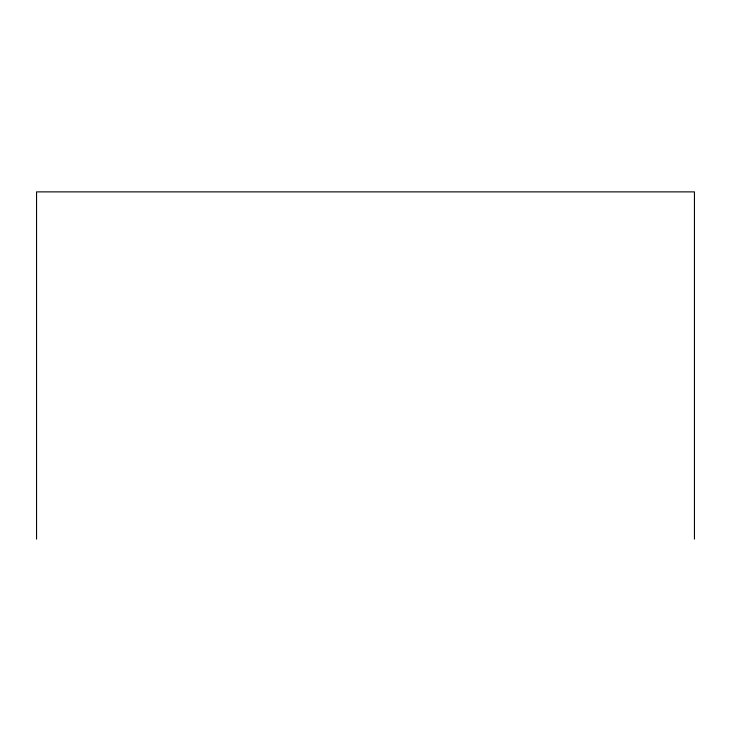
<?xml version="1.0" encoding="UTF-8"?>
<svg xmlns="http://www.w3.org/2000/svg" width="731" height="731" viewBox="0 0 731 731"><rect width="100%" height="100%" fill="white"/><g stroke="black" fill="none" stroke-linecap="round" stroke-linejoin="round"><path stroke-width="1.1" d="M694.45 539.122L694.45 191.878L36.55 191.878L36.55 539.122"/></g></svg>
